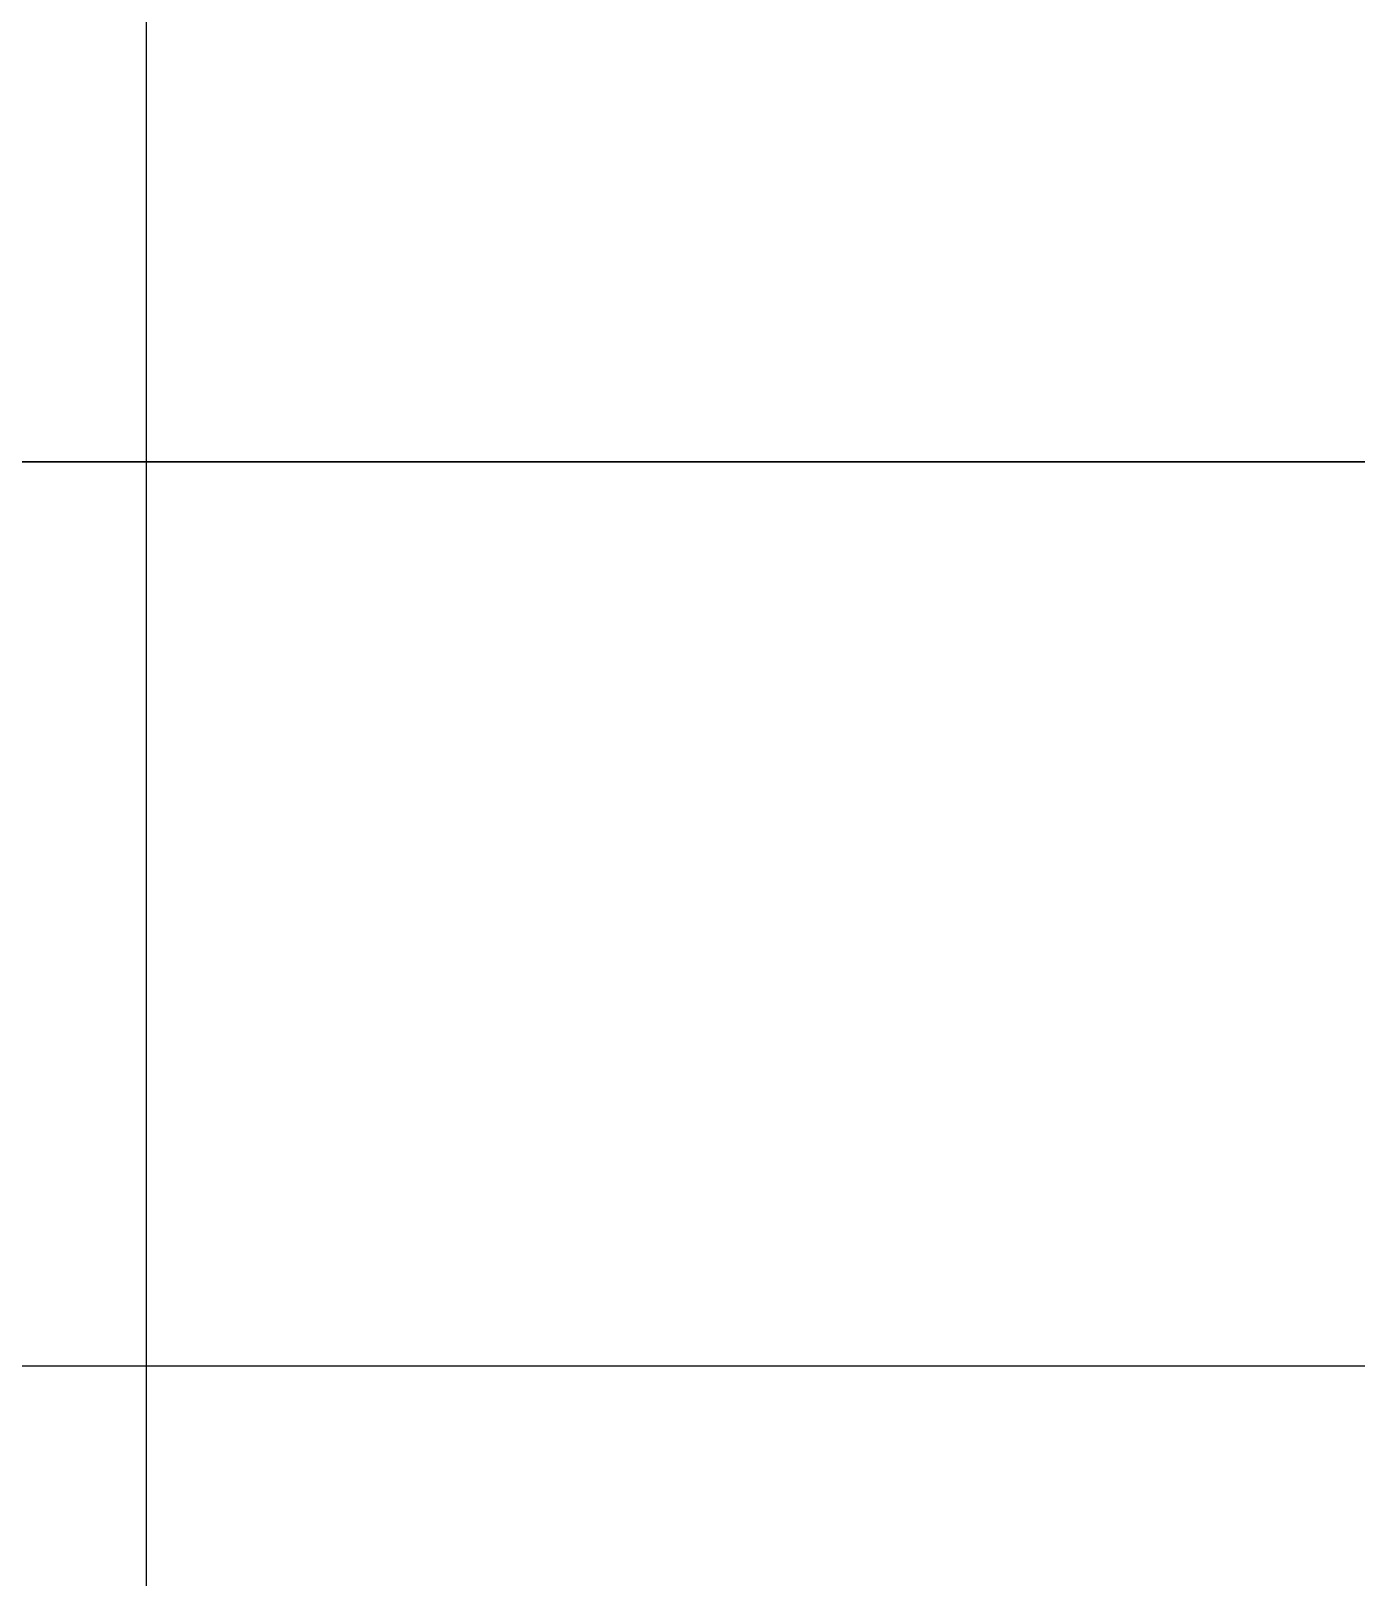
# Model space of a CAD drawing. Header units: millimetres. Extents: x 2359 to 61759, y 2141 to 44141.
# Drawn here: x 57670 to 58696, y 15845 to 17042 of the extents above; entities that cross this region are included whole.
import ezdxf

# ---------------------------------------------------------------- set-up
doc = ezdxf.new("R2010")
doc.units = ezdxf.units.MM
doc.header["$LTSCALE"] = 800

# ---------------------------------------------------------------- blocks, each defined once
blk = doc.blocks.new('sign16-HHW')
for p, q in [((-30, 156.675), (-30, 135.675)), ((-50, 135.675), (0, 135.675))]:
    blk.add_line(p, q)
blk.add_lwpolyline([(-50, 156.675), (0, 156.675), (0, 135.675), (-50, 135.675)], close=True)
for points in [[(-50, 135.675), (-30, 135.675)], [(-30, 135.675), (0, 135.675)]]:
    blk.add_lwpolyline(points)
blk = doc.blocks.new('AX-TK-HF-20190012-S001-TQ2$0$BZTQ')
at = {"color": 4}
for p, q in [((-30, 156.675), (-30, 93.675)), ((-70, 135.675), (0, 135.675)), ((-50, 128.675), (0, 128.675))]:
    blk.add_line(p, q, dxfattribs=at)
blk = doc.blocks.new('AX-TK-HF-20190012-S001-TQ2')
blk.add_blockref('AX-TK-HF-20190012-S001-TQ2$0$BZTQ', (0, 0))
blk = doc.blocks.new('SX-TK-HF-20190012-S001')
blk.add_blockref('AX-TK-HF-20190012-S001-TQ2', (0, 0))

msp = doc.modelspace()

# ---------------------------------------------------------------- block references
at = {"xscale": 99.99999995327077, "yscale": 99.99999995327077, "zscale": 99.99999995327077}
for name in ['SX-TK-HF-20190012-S001', 'sign16-HHW']:
    msp.add_blockref(name, (60758.9, 3141.3), dxfattribs=at)

doc.saveas('drawing.dxf')
